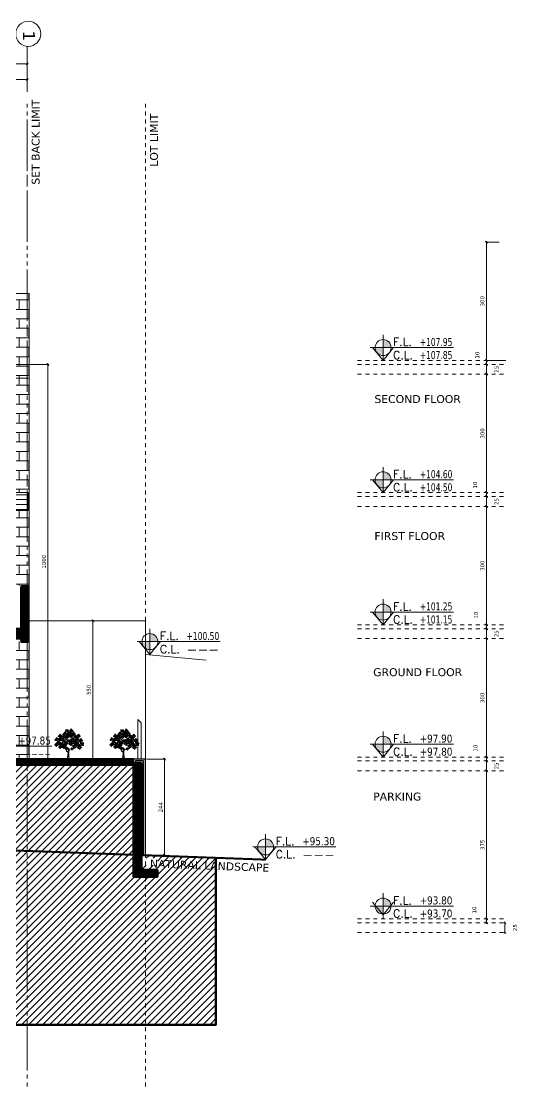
# Model space of a CAD drawing. Header units: inches. Extents: x -48 to 777, y -156 to 510.
# Drawn here: x 702.38 to 714.96, y -58.64 to -31.62 of the extents above; entities that cross this region are included whole.
import ezdxf
from ezdxf.enums import TextEntityAlignment as Align

# ---------------------------------------------------------------- set-up
doc = ezdxf.new("R2010")
doc.units = ezdxf.units.IN
doc.header["$MEASUREMENT"] = 0
for name, pattern in [('ACAD_ISO10W100', [18, 12, -3, 0, -3]), ('HIDDEN', [0.375, 0.25, -0.125]), ('NUHA', [1.45, 0.75, -0.25, 0.2, -0.25])]:
    doc.linetypes.add(name, pattern=pattern)
doc.layers.get('Defpoints').update_dxf_attribs({"lineweight": 5})
for name, color, linetype, lineweight in [('A-ANNOTATION', 34, 'Continuous', 5), ('A-AXIS ST', 251, 'ACAD_ISO10W100', 5), ('A-DIM', 9, 'Continuous', 5), ('A-HIDDEN', 254, 'HIDDEN', 5), ('A-PILLARS', 1, 'Continuous', 60), ('A-PLANTS', 3, 'Continuous', 5), ('A-SIGNS1', 20, 'Continuous', 15), ('A-SIGNS2', 30, 'Continuous', 15), ('A-TEXT', 50, 'Continuous', 15), ('C-STONE', 42, 'Continuous', 30), ('C-WOOD', 28, 'Continuous', 30), ('D-METAL', 156, 'Continuous', 20), ('D-STONE', 52, 'Continuous', 20), ('D-WOOD', 32, 'Continuous', 20), ('H-PILLARS', 61, 'Continuous', 5), ('H-WOOD', 26, 'Continuous', 5)]:
    doc.layers.add(name, color=color, linetype=linetype, lineweight=lineweight)
doc.layers.add('H-STONE', color=7, linetype='Continuous', lineweight=5, true_color=0xc8bd6a)
doc.layers.add('HH-DARK GREY', color=7, linetype='Continuous', lineweight=5, true_color=0x404040)
doc.styles.add('ROMAND', font='verdana.ttf')
doc.styles.add('ROMANS', font='romans__.ttf', dxfattribs={"height": 0.14})
doc.dimstyles.new('M-1.50', dxfattribs={"dimtxt": 0.1, "dimasz": 0.05, "dimexe": 0.025, "dimexo": 0.025, "dimgap": 0.05, "dimtad": 1, "dimlfac": 100, "dimrnd": 0.5, "dimzin": 9, "dimdsep": 46, "dimtxsty": 'ROMAND', "dimblk": 'OBLIQUE', "dimcen": 1, "dimdle": 0.025, "dimclrd": 256, "dimclre": 256, "dimclrt": 2, "dimadec": 0, "dimazin": 0, "dimtfac": 0.666667, "dimtmove": 2, "dimatfit": 3, "dimfxl": 0.04, "dimtolj": 1, "dimtzin": 5, "dimlwd": -1, "dimlwe": -1, "dimarcsym": 0})
pattern_1 = [(135, (545.405204, -51.86235), (-0.0176776695, -0.0176776695), [])]

# ---------------------------------------------------------------- blocks, each defined once
blk = doc.blocks.new('DRC-LEF11')
for points in [[(-325, -375), (-466, 246), (-1031, 401), (-1313, -220), (-1736, 655), (-2512, 105), (-1962, -474), (-2554, -502), (-2526, -855), (-1553, -912), (-1680, -1731), (-1383, -898), (-904, -1406), (-255, -968), (-960, -488)], [(-417, 1201), (-1003, 888), (-1201, 1883), (-369, 1747), (-799, 2129), (-683, 2586), (-117, 2558), (-83, 2361), (183, 2279), (128, 1856), (769, 1999), (639, 1297), (67, 1454), (387, 888), (81, 1263), (-144, 608), (-703, 676)], [(2388, 1443), (2085, 1029), (2097, 1454), (1689, 1326), (1881, 801), (1514, 912), (1881, 685), (1607, 352), (1736, 37), (2056, 236), (2155, 580), (2178, 107), (2575, 142), (2511, 294), (2802, 311), (2435, 807), (2808, 964)], [(1593, -1462), (1791, -2436), (1269, -2493), (1170, -1900), (747, -2451), (-57, -1843), (789, -1236), (154, -1067), (253, -291), (1226, -615), (1621, -262), (2158, -700), (1678, -1293), (2355, -1618)]]:
    blk.add_lwpolyline(points, close=True)
blk = doc.blocks.new('Trf21')
for p, q in [((-0.088, 0.721), (-0.071, 0.665)), ((-0.087, 0.727), (-0.066, 0.667)), ((-0.128, 0.511), (-0.05, 0.451)), ((-0.071, 0.665), (-0.034, 0.628)), ((-0.066, 0.667), (-0.019, 0.627)), ((0.001, 0.247), (0.007, 0.388)), ((0.026, 0.193), (0.029, 0.375)), ((0.097, 0.63), (0.07, 0.541)), ((0.371, 0.6), (0.306, 0.557)), ((-0.032, 0.01), (-0.112, 0.016)), ((-0.045, 0.009), (-0.017, 0.057)), ((-0.042, 0.034), (0.003, 0.004)), ((-0.013, 0.047), (-0.032, 0.01)), ((-0.021, 0.004), (0.008, 0.026)), ((-0.017, 0.057), (-0.001, 0.225)), ((-0.001, 0.01), (0.092, -0.007)), ((0.003, 0.004), (0.037, 0.028)), ((0.021, 0.296), (0.075, 0.326)), ((0.025, 0.071), (0.045, 0.002)), ((0.032, 0.07), (0.026, 0.193)), ((0.056, -0.001), (0.032, 0.07)), ((0.092, -0.007), (0.163, 0.004))]:
    blk.add_line(p, q)
for points in [[(-0.128, 0.511), (-0.083, 0.47)], [(-0.101, 0.372), (-0.041, 0.269), (-0.001, 0.247)], [(0.005, 0.225), (-0.055, 0.266), (-0.101, 0.372)], [(0.099, 0.625), (0.081, 0.552)]]:
    blk.add_lwpolyline(points)
for centre, radius, start, end in [((0.018, 0.125), 0.0346, 210.3847, 292.3327), ((0.018, 0.128), 0.0346, 210.3847, 292.3327), ((0.008, 0.2), 0.0222, 233.6562, 325.635), ((0.006, 0.196), 0.0222, 238.7333, 337.3259)]:
    blk.add_arc(centre, radius, start, end)
for p, xscale, yscale, zscale, rotation in [((-0.38, 0.664), 2.433024000002827e-05, 2.433024000002827e-05, 2.433024000002827e-05, 355.8174267607223), ((-0.266, 0.78), 2.433024000002827e-05, 2.433024000002827e-05, 2.433024000002827e-05, 355.8174267607223), ((-0.252, 0.669), 2.027520000000564e-05, 2.027520000000564e-05, 2.027520000000564e-05, 206.5650511770604), ((-0.156, 0.736), 2.433023999999771e-05, 2.433023999999771e-05, 2.433023999999771e-05, 249.2089462000762), ((-0.106, 0.858), 2.43302399999876e-05, 2.43302399999876e-05, 2.43302399999876e-05, 251.5650511771555), ((-0.032, 0.956), 2.027520000000564e-05, 2.027520000000564e-05, 2.027520000000564e-05, 206.5650511770604), ((-0.024, 0.767), 2.43302399999876e-05, 2.43302399999876e-05, 2.43302399999876e-05, 251.5650511771555), ((0.031, 0.858), 2.43302399999876e-05, 2.43302399999876e-05, 2.43302399999876e-05, 251.5650511771555), ((0.104, 0.957), 2.433023999999771e-05, 2.433023999999771e-05, 2.433023999999771e-05, 249.2089462000762), ((0.101, 0.78), 2.027520000001363e-05, 2.027520000001363e-05, 2.027520000001363e-05, 251.2400569682416), ((0.154, 0.66), 2.43302399999876e-05, 2.43302399999876e-05, 2.43302399999876e-05, 251.5650511771555), ((0.182, 0.861), 2.433023999999771e-05, 2.433023999999771e-05, 2.433023999999771e-05, 249.2089462000762), ((0.24, 0.75), 2.027519999997771e-05, 2.027519999997771e-05, 2.027519999997771e-05, 116.5650511769465), ((0.305, 0.663), 2.43302399999876e-05, 2.43302399999876e-05, 2.43302399999876e-05, 251.5650511771555), ((0.35, 0.784), 2.43302399999876e-05, 2.43302399999876e-05, 2.43302399999876e-05, 251.5650511771555), ((-0.392, 0.483), 2.027519999995158e-05, 2.027519999995158e-05, 2.027519999995158e-05, 161.5699608730971), ((-0.316, 0.561), 2.43302399999876e-05, 2.43302399999876e-05, 2.43302399999876e-05, 251.5650511771555), ((-0.256, 0.411), 2.027519999995158e-05, 2.027519999995158e-05, 2.027519999995158e-05, 161.5699608730971), ((-0.211, 0.503), 2.43302399999876e-05, 2.43302399999876e-05, 2.43302399999876e-05, 251.5650511771555), ((-0.144, 0.613), 2.027520000000564e-05, 2.027520000000564e-05, 2.027520000000564e-05, 206.5650511770604), ((-0.137, 0.43), 2.43302399999876e-05, 2.43302399999876e-05, 2.43302399999876e-05, 251.5650511771555), ((-0.069, 0.538), 2.43302399999876e-05, 2.43302399999876e-05, 2.43302399999876e-05, 251.5650511771555), ((-0.046, 0.364), 1.520639999998978e-05, 1.520639999998978e-05, 1.520639999998978e-05, 71.5650511771524), ((0.025, 0.617), 2.027520000000564e-05, 2.027520000000564e-05, 2.027520000000564e-05, 206.5650511770604), ((0.099, 0.534), 2.43302399999876e-05, 2.43302399999876e-05, 2.43302399999876e-05, 251.5650511771555), ((0.138, 0.347), 1.520639999998978e-05, 1.520639999998978e-05, 1.520639999998978e-05, 71.5650511771524), ((0.213, 0.434), 2.433024000000841e-05, 2.433024000000841e-05, 2.433024000000841e-05, 324.0436233204519), ((0.228, 0.566), 2.433023999999771e-05, 2.433023999999771e-05, 2.433023999999771e-05, 249.2089462000762), ((0.325, 0.509), 2.433023999999771e-05, 2.433023999999771e-05, 2.433023999999771e-05, 249.2089462000762), ((0.39, 0.406), 2.43302399999876e-05, 2.43302399999876e-05, 2.43302399999876e-05, 251.5650511771555), ((0.43, 0.635), 2.433023999999771e-05, 2.433023999999771e-05, 2.433023999999771e-05, 249.2089462000762), ((0.48, 0.512), 2.433024000003196e-05, 2.433024000003196e-05, 2.433024000003196e-05, 206.2009624171324)]:
    blk.add_blockref('DRC-LEF11', p, dxfattribs=dict(xscale=xscale, yscale=yscale, zscale=zscale, rotation=rotation))
blk = doc.blocks.new('GXFHGCGFCD')
at = {"layer": 'A-SIGNS1', "linetype": 'NUHA'}
h = blk.add_hatch(color=256, dxfattribs=at)
h.paths.add_polyline_path([(90.382, 61.33), (90.382, 61.17), (90.542, 61.17, 0.414214)])
h.paths.add_polyline_path([(90.382, 61.17), (90.222, 61.17, 0.414214), (90.382, 61.01)])
at = {"layer": 'A-SIGNS1'}
for p, q in [((90.382, 60.914), (90.382, 61.426)), ((90.126, 61.17), (91.79, 61.17))]:
    blk.add_line(p, q, dxfattribs=at)
blk.add_circle((90.382, 61.17), 0.16, dxfattribs=at)
blk = doc.blocks.new('DGXFHXFGDFD')
at = {"layer": 'A-SIGNS1'}
blk.add_blockref('GXFHGCGFCD', (0, 0), dxfattribs=at)
at = {"layer": 'A-SIGNS2', "linetype": 'NUHA', "style": 'ROMANS'}
for s, p in [('F.L.', (90.583, 61.203)), ('C.L.', (90.583, 60.941))]:
    blk.add_text(s, height=0.16, dxfattribs=at).set_placement(p)
at = {"layer": 'A-SIGNS2', "style": 'ROMANS', "width": 0.910135, "flags": 4}
for tag, p, p2 in [('NIV.FINI', (91.116, 61.203), (91.79, 61.203)), ('NIV.BETON', (91.116, 60.941), (91.79, 60.941))]:
    blk.add_attdef(tag, text='', height=0.16, dxfattribs=at).set_placement(p, p2, align=Align.FIT)
blk = doc.blocks.new('_Oblique')
at = {"color": 0, "linetype": 'ByBlock', "lineweight": -2}
blk.add_line((-0.5, -0.5), (0.5, 0.5), dxfattribs=at)
blk = doc.blocks.new('*D2223')
at = {"layer": 'A-DIM', "transparency": 16777216}
blk.add_line((714.64, -54.735), (714.64, -54.435), dxfattribs=at)
at = {"layer": 'Defpoints', "color": 0, "transparency": 16777216}
for p in [(714.64, -54.46), (714.64, -54.46), (714.64, -54.71)]:
    blk.add_point(p, dxfattribs=at)
at = {"layer": 'A-DIM', "transparency": 16777216, "xscale": 0.05, "yscale": 0.05, "zscale": 0.05}
for p, rotation in [((714.64, -54.46), 90), ((714.64, -54.71), 270)]:
    blk.add_blockref('_Oblique', p, dxfattribs=dict(at, rotation=rotation))
at = {"layer": 'A-DIM', "color": 2, "transparency": 16777216, "insert": (714.896, -54.585), "char_height": 0.1, "attachment_point": 5, "rotation": 90, "style": 'ROMAND'}
blk.add_mtext('\\A1;25', dxfattribs=at)
blk = doc.blocks.new('*D2224')
at = {"layer": 'A-DIM', "transparency": 16777216}
blk.add_line((714.17, -54.485), (714.17, -54.335), dxfattribs=at)
at = {"layer": 'Defpoints', "color": 0, "transparency": 16777216}
for p in [(714.17, -54.36), (714.17, -54.36), (714.17, -54.46)]:
    blk.add_point(p, dxfattribs=at)
at = {"layer": 'A-DIM', "transparency": 16777216, "xscale": 0.05, "yscale": 0.05, "zscale": 0.05}
for p, rotation in [((714.17, -54.36), 90), ((714.17, -54.46), 270)]:
    blk.add_blockref('_Oblique', p, dxfattribs=dict(at, rotation=rotation))
at = {"layer": 'A-DIM', "color": 2, "transparency": 16777216, "insert": (713.861, -54.134), "char_height": 0.1, "attachment_point": 5, "rotation": 90, "style": 'ROMAND'}
blk.add_mtext('\\A1;10', dxfattribs=at)
blk = doc.blocks.new('*D2225')
at = {"layer": 'A-DIM', "transparency": 16777216}
blk.add_line((714.17, -54.385), (714.17, -50.585), dxfattribs=at)
at = {"layer": 'Defpoints', "color": 0, "transparency": 16777216}
for p in [(714.17, -50.61), (714.17, -50.61), (714.17, -54.36)]:
    blk.add_point(p, dxfattribs=at)
at = {"layer": 'A-DIM', "transparency": 16777216, "xscale": 0.05, "yscale": 0.05, "zscale": 0.05}
for p, rotation in [((714.17, -50.61), 90), ((714.17, -54.36), 270)]:
    blk.add_blockref('_Oblique', p, dxfattribs=dict(at, rotation=rotation))
at = {"layer": 'A-DIM', "color": 2, "transparency": 16777216, "insert": (714.068, -52.485), "char_height": 0.1, "attachment_point": 5, "rotation": 90, "style": 'ROMAND'}
blk.add_mtext('\\A1;375', dxfattribs=at)
blk = doc.blocks.new('*D2226')
at = {"layer": 'A-DIM', "transparency": 16777216}
blk.add_line((714.17, -50.635), (714.17, -50.335), dxfattribs=at)
at = {"layer": 'Defpoints', "color": 0, "transparency": 16777216}
for p in [(714.17, -50.36), (714.17, -50.36), (714.17, -50.61)]:
    blk.add_point(p, dxfattribs=at)
at = {"layer": 'A-DIM', "transparency": 16777216, "xscale": 0.05, "yscale": 0.05, "zscale": 0.05}
for p, rotation in [((714.17, -50.36), 90), ((714.17, -50.61), 270)]:
    blk.add_blockref('_Oblique', p, dxfattribs=dict(at, rotation=rotation))
at = {"layer": 'A-DIM', "color": 2, "transparency": 16777216, "insert": (714.426, -50.485), "char_height": 0.1, "attachment_point": 5, "rotation": 90, "style": 'ROMAND'}
blk.add_mtext('\\A1;25', dxfattribs=at)
blk = doc.blocks.new('*D2227')
at = {"layer": 'A-DIM', "transparency": 16777216}
blk.add_line((714.17, -50.385), (714.17, -50.235), dxfattribs=at)
at = {"layer": 'Defpoints', "color": 0, "transparency": 16777216}
for p in [(714.17, -50.26), (714.17, -50.26), (714.17, -50.36)]:
    blk.add_point(p, dxfattribs=at)
at = {"layer": 'A-DIM', "transparency": 16777216, "xscale": 0.05, "yscale": 0.05, "zscale": 0.05}
for p, rotation in [((714.17, -50.26), 90), ((714.17, -50.36), 270)]:
    blk.add_blockref('_Oblique', p, dxfattribs=dict(at, rotation=rotation))
at = {"layer": 'A-DIM', "color": 2, "transparency": 16777216, "insert": (713.891, -50.035), "char_height": 0.1, "attachment_point": 5, "rotation": 90, "style": 'ROMAND'}
blk.add_mtext('\\A1;10', dxfattribs=at)
blk = doc.blocks.new('*D2228')
at = {"layer": 'A-DIM', "transparency": 16777216}
blk.add_line((714.17, -50.285), (714.17, -47.235), dxfattribs=at)
at = {"layer": 'Defpoints', "color": 0, "transparency": 16777216}
for p in [(714.17, -47.26), (714.17, -47.26), (714.17, -50.26)]:
    blk.add_point(p, dxfattribs=at)
at = {"layer": 'A-DIM', "transparency": 16777216, "xscale": 0.05, "yscale": 0.05, "zscale": 0.05}
for p, rotation in [((714.17, -47.26), 90), ((714.17, -50.26), 270)]:
    blk.add_blockref('_Oblique', p, dxfattribs=dict(at, rotation=rotation))
at = {"layer": 'A-DIM', "color": 2, "transparency": 16777216, "insert": (714.068, -48.76), "char_height": 0.1, "attachment_point": 5, "rotation": 90, "style": 'ROMAND'}
blk.add_mtext('\\A1;300', dxfattribs=at)
blk = doc.blocks.new('*D2229')
at = {"layer": 'A-DIM', "transparency": 16777216}
blk.add_line((714.17, -47.285), (714.17, -46.985), dxfattribs=at)
at = {"layer": 'Defpoints', "color": 0, "transparency": 16777216}
for p in [(714.17, -47.01), (714.17, -47.01), (714.17, -47.26)]:
    blk.add_point(p, dxfattribs=at)
at = {"layer": 'A-DIM', "transparency": 16777216, "xscale": 0.05, "yscale": 0.05, "zscale": 0.05}
for p, rotation in [((714.17, -47.01), 90), ((714.17, -47.26), 270)]:
    blk.add_blockref('_Oblique', p, dxfattribs=dict(at, rotation=rotation))
at = {"layer": 'A-DIM', "color": 2, "transparency": 16777216, "insert": (714.426, -47.135), "char_height": 0.1, "attachment_point": 5, "rotation": 90, "style": 'ROMAND'}
blk.add_mtext('\\A1;25', dxfattribs=at)
blk = doc.blocks.new('*D2230')
at = {"layer": 'A-DIM', "transparency": 16777216}
blk.add_line((714.17, -47.035), (714.17, -46.885), dxfattribs=at)
at = {"layer": 'Defpoints', "color": 0, "transparency": 16777216}
for p in [(714.17, -46.91), (714.17, -46.91), (714.17, -47.01)]:
    blk.add_point(p, dxfattribs=at)
at = {"layer": 'A-DIM', "transparency": 16777216, "xscale": 0.05, "yscale": 0.05, "zscale": 0.05}
for p, rotation in [((714.17, -46.91), 90), ((714.17, -47.01), 270)]:
    blk.add_blockref('_Oblique', p, dxfattribs=dict(at, rotation=rotation))
at = {"layer": 'A-DIM', "color": 2, "transparency": 16777216, "insert": (713.908, -46.664), "char_height": 0.1, "attachment_point": 5, "rotation": 90, "style": 'ROMAND'}
blk.add_mtext('\\A1;10', dxfattribs=at)
blk = doc.blocks.new('*D2231')
at = {"layer": 'A-DIM', "transparency": 16777216}
blk.add_line((714.17, -46.935), (714.17, -43.885), dxfattribs=at)
at = {"layer": 'Defpoints', "color": 0, "transparency": 16777216}
for p in [(714.17, -43.91), (714.17, -43.91), (714.17, -46.91)]:
    blk.add_point(p, dxfattribs=at)
at = {"layer": 'A-DIM', "transparency": 16777216, "xscale": 0.05, "yscale": 0.05, "zscale": 0.05}
for p, rotation in [((714.17, -43.91), 90), ((714.17, -46.91), 270)]:
    blk.add_blockref('_Oblique', p, dxfattribs=dict(at, rotation=rotation))
at = {"layer": 'A-DIM', "color": 2, "transparency": 16777216, "insert": (714.068, -45.41), "char_height": 0.1, "attachment_point": 5, "rotation": 90, "style": 'ROMAND'}
blk.add_mtext('\\A1;300', dxfattribs=at)
blk = doc.blocks.new('*D2232')
at = {"layer": 'A-DIM', "transparency": 16777216}
blk.add_line((714.17, -43.935), (714.17, -43.635), dxfattribs=at)
at = {"layer": 'Defpoints', "color": 0, "transparency": 16777216}
for p in [(714.17, -43.66), (714.17, -43.66), (714.17, -43.91)]:
    blk.add_point(p, dxfattribs=at)
at = {"layer": 'A-DIM', "transparency": 16777216, "xscale": 0.05, "yscale": 0.05, "zscale": 0.05}
for p, rotation in [((714.17, -43.66), 90), ((714.17, -43.91), 270)]:
    blk.add_blockref('_Oblique', p, dxfattribs=dict(at, rotation=rotation))
at = {"layer": 'A-DIM', "color": 2, "transparency": 16777216, "insert": (714.426, -43.785), "char_height": 0.1, "attachment_point": 5, "rotation": 90, "style": 'ROMAND'}
blk.add_mtext('\\A1;25', dxfattribs=at)
blk = doc.blocks.new('*D2233')
at = {"layer": 'A-DIM', "transparency": 16777216}
blk.add_line((714.17, -43.685), (714.17, -43.535), dxfattribs=at)
at = {"layer": 'Defpoints', "color": 0, "transparency": 16777216}
for p in [(714.17, -43.56), (714.17, -43.56), (714.17, -43.66)]:
    blk.add_point(p, dxfattribs=at)
at = {"layer": 'A-DIM', "transparency": 16777216, "xscale": 0.05, "yscale": 0.05, "zscale": 0.05}
for p, rotation in [((714.17, -43.56), 90), ((714.17, -43.66), 270)]:
    blk.add_blockref('_Oblique', p, dxfattribs=dict(at, rotation=rotation))
at = {"layer": 'A-DIM', "color": 2, "transparency": 16777216, "insert": (713.88, -43.367), "char_height": 0.1, "attachment_point": 5, "rotation": 90, "style": 'ROMAND'}
blk.add_mtext('\\A1;10', dxfattribs=at)
blk = doc.blocks.new('*D2234')
at = {"layer": 'A-DIM', "transparency": 16777216}
blk.add_line((714.17, -43.585), (714.17, -40.535), dxfattribs=at)
at = {"layer": 'Defpoints', "color": 0, "transparency": 16777216}
for p in [(714.17, -40.56), (714.17, -40.56), (714.17, -43.56)]:
    blk.add_point(p, dxfattribs=at)
at = {"layer": 'A-DIM', "transparency": 16777216, "xscale": 0.05, "yscale": 0.05, "zscale": 0.05}
for p, rotation in [((714.17, -40.56), 90), ((714.17, -43.56), 270)]:
    blk.add_blockref('_Oblique', p, dxfattribs=dict(at, rotation=rotation))
at = {"layer": 'A-DIM', "color": 2, "transparency": 16777216, "insert": (714.068, -42.06), "char_height": 0.1, "attachment_point": 5, "rotation": 90, "style": 'ROMAND'}
blk.add_mtext('\\A1;300', dxfattribs=at)
blk = doc.blocks.new('*D2235')
at = {"layer": 'A-DIM', "transparency": 16777216}
blk.add_line((714.17, -40.585), (714.17, -40.285), dxfattribs=at)
at = {"layer": 'Defpoints', "color": 0, "transparency": 16777216}
for p in [(714.17, -40.31), (714.17, -40.31), (714.17, -40.56)]:
    blk.add_point(p, dxfattribs=at)
at = {"layer": 'A-DIM', "transparency": 16777216, "xscale": 0.05, "yscale": 0.05, "zscale": 0.05}
for p, rotation in [((714.17, -40.31), 90), ((714.17, -40.56), 270)]:
    blk.add_blockref('_Oblique', p, dxfattribs=dict(at, rotation=rotation))
at = {"layer": 'A-DIM', "color": 2, "transparency": 16777216, "insert": (714.426, -40.435), "char_height": 0.1, "attachment_point": 5, "rotation": 90, "style": 'ROMAND'}
blk.add_mtext('\\A1;25', dxfattribs=at)
blk = doc.blocks.new('*D2236')
at = {"layer": 'A-DIM', "transparency": 16777216}
blk.add_line((714.17, -40.335), (714.17, -40.185), dxfattribs=at)
at = {"layer": 'Defpoints', "color": 0, "transparency": 16777216}
for p in [(714.17, -40.21), (714.17, -40.21), (714.17, -40.31)]:
    blk.add_point(p, dxfattribs=at)
at = {"layer": 'A-DIM', "transparency": 16777216, "xscale": 0.05, "yscale": 0.05, "zscale": 0.05}
for p, rotation in [((714.17, -40.21), 90), ((714.17, -40.31), 270)]:
    blk.add_blockref('_Oblique', p, dxfattribs=dict(at, rotation=rotation))
at = {"layer": 'A-DIM', "color": 2, "transparency": 16777216, "insert": (713.939, -40.074), "char_height": 0.1, "attachment_point": 5, "rotation": 90, "style": 'ROMAND'}
blk.add_mtext('\\A1;10', dxfattribs=at)
blk = doc.blocks.new('*D2238')
at = {"layer": 'A-DIM', "transparency": 16777216}
for p, q in [((714.493, -37.21), (714.145, -37.21)), ((714.17, -37.185), (714.17, -40.235)), ((714.663, -40.21), (714.145, -40.21))]:
    blk.add_line(p, q, dxfattribs=at)
at = {"layer": 'Defpoints', "color": 0, "transparency": 16777216}
for p in [(714.518, -37.21), (714.17, -40.21), (714.688, -40.21)]:
    blk.add_point(p, dxfattribs=at)
at = {"layer": 'A-DIM', "transparency": 16777216, "xscale": 0.05, "yscale": 0.05, "zscale": 0.05}
for p, rotation in [((714.17, -37.21), 90), ((714.17, -40.21), 270)]:
    blk.add_blockref('_Oblique', p, dxfattribs=dict(at, rotation=rotation))
at = {"layer": 'A-DIM', "color": 2, "transparency": 16777216, "insert": (714.068, -38.71), "char_height": 0.1, "attachment_point": 5, "rotation": 90, "style": 'ROMAND'}
blk.add_mtext('\\A1;300', dxfattribs=at)
blk = doc.blocks.new('*D2272')
at = {"layer": 'A-DIM', "transparency": 16777216}
for p, q in [((700.998, -40.31), (703.079, -40.31)), ((703.054, -40.285), (703.054, -50.335)), ((702.598, -50.31), (703.079, -50.31))]:
    blk.add_line(p, q, dxfattribs=at)
at = {"layer": 'Defpoints', "color": 0, "transparency": 16777216}
for p in [(700.973, -40.31), (702.573, -50.31), (703.054, -50.31)]:
    blk.add_point(p, dxfattribs=at)
at = {"layer": 'A-DIM', "transparency": 16777216, "xscale": 0.05, "yscale": 0.05, "zscale": 0.05}
for p, rotation in [((703.054, -40.31), 90), ((703.054, -50.31), 270)]:
    blk.add_blockref('_Oblique', p, dxfattribs=dict(at, rotation=rotation))
at = {"layer": 'A-DIM', "color": 2, "transparency": 16777216, "insert": (702.951, -45.31), "char_height": 0.1, "attachment_point": 5, "rotation": 90, "style": 'ROMAND'}
blk.add_mtext('\\A1;1000', dxfattribs=at)
blk = doc.blocks.new('*D2306')
at = {"layer": 'A-DIM', "transparency": 16777216}
for p, q in [((704.522, -46.81), (704.166, -46.81)), ((704.191, -46.785), (704.191, -50.335)), ((704.522, -50.31), (704.166, -50.31))]:
    blk.add_line(p, q, dxfattribs=at)
at = {"layer": 'Defpoints', "color": 0, "transparency": 16777216}
for p in [(704.547, -46.81), (704.191, -50.31), (704.547, -50.31)]:
    blk.add_point(p, dxfattribs=at)
at = {"layer": 'A-DIM', "transparency": 16777216, "xscale": 0.05, "yscale": 0.05, "zscale": 0.05}
for p, rotation in [((704.191, -46.81), 90), ((704.191, -50.31), 270)]:
    blk.add_blockref('_Oblique', p, dxfattribs=dict(at, rotation=rotation))
at = {"layer": 'A-DIM', "color": 2, "transparency": 16777216, "insert": (704.089, -48.56), "char_height": 0.1, "attachment_point": 5, "rotation": 90, "style": 'ROMAND'}
blk.add_mtext('\\A1;350', dxfattribs=at)
blk = doc.blocks.new('*D2332')
at = {"layer": 'A-DIM', "transparency": 16777216}
for p, q in [((700.798, -33.09), (702.548, -33.09)), ((700.823, -33.212), (700.823, -33.065)), ((702.523, -33.259), (702.523, -33.065))]:
    blk.add_line(p, q, dxfattribs=at)
at = {"layer": 'Defpoints', "color": 0, "transparency": 16777216}
for p in [(702.523, -33.09), (700.823, -33.237), (702.523, -33.284)]:
    blk.add_point(p, dxfattribs=at)
at = {"layer": 'A-DIM', "transparency": 16777216, "xscale": 0.05, "yscale": 0.05, "zscale": 0.05, "rotation": 180}
blk.add_blockref('_Oblique', (700.823, -33.09), dxfattribs=at)
at = {"layer": 'A-DIM', "transparency": 16777216, "xscale": 0.05, "yscale": 0.05, "zscale": 0.05}
blk.add_blockref('_Oblique', (702.523, -33.09), dxfattribs=at)
at = {"layer": 'A-DIM', "color": 2, "transparency": 16777216, "insert": (701.673, -32.988), "char_height": 0.1, "attachment_point": 5, "style": 'ROMAND'}
blk.add_mtext('\\A1;170', dxfattribs=at)
blk = doc.blocks.new('*D2333')
at = {"layer": 'A-DIM', "transparency": 16777216}
for p, q in [((684.873, -33.428), (684.873, -32.673)), ((702.523, -33.259), (702.523, -32.673)), ((702.548, -32.698), (684.848, -32.698))]:
    blk.add_line(p, q, dxfattribs=at)
at = {"layer": 'Defpoints', "color": 0, "transparency": 16777216}
for p in [(684.873, -32.698), (684.873, -33.453), (702.523, -33.284)]:
    blk.add_point(p, dxfattribs=at)
at = {"layer": 'A-DIM', "transparency": 16777216, "xscale": 0.05, "yscale": 0.05, "zscale": 0.05, "rotation": 180}
blk.add_blockref('_Oblique', (684.873, -32.698), dxfattribs=at)
at = {"layer": 'A-DIM', "transparency": 16777216, "xscale": 0.05, "yscale": 0.05, "zscale": 0.05}
blk.add_blockref('_Oblique', (702.523, -32.698), dxfattribs=at)
at = {"layer": 'A-DIM', "color": 2, "transparency": 16777216, "insert": (693.698, -32.596), "char_height": 0.1, "attachment_point": 5, "style": 'ROMAND'}
blk.add_mtext('\\A1;1765', dxfattribs=at)
blk = doc.blocks.new('*D2344')
at = {"layer": 'A-DIM', "transparency": 16777216}
for p, q in [((705.548, -50.31), (706.034, -50.31)), ((706.009, -52.774), (706.009, -50.285)), ((705.548, -52.749), (706.034, -52.749))]:
    blk.add_line(p, q, dxfattribs=at)
at = {"layer": 'Defpoints', "color": 0, "transparency": 16777216}
for p in [(705.523, -50.31), (706.009, -50.31), (705.523, -52.749)]:
    blk.add_point(p, dxfattribs=at)
at = {"layer": 'A-DIM', "transparency": 16777216, "xscale": 0.05, "yscale": 0.05, "zscale": 0.05}
for p, rotation in [((706.009, -50.31), 90), ((706.009, -52.749), 270)]:
    blk.add_blockref('_Oblique', p, dxfattribs=dict(at, rotation=rotation))
at = {"layer": 'A-DIM', "color": 2, "transparency": 16777216, "insert": (705.908, -51.529), "char_height": 0.1, "attachment_point": 5, "rotation": 90, "style": 'ROMAND'}
blk.add_mtext('\\A1;244', dxfattribs=at)

msp = doc.modelspace()

# ---------------------------------------------------------------- hatches: boundary and pattern name
at = {"layer": 'H-PILLARS'}
h = msp.add_hatch(dxfattribs=at)
h.set_pattern_fill('ANSI31', color=256, scale=0.2, angle=90)
h.set_pattern_definition(pattern_1)
h.paths.add_polyline_path([(702.37293, -47.00983), (702.52293, -47.00983), (702.52293, -45.95983), (702.37293, -45.95983)])
h = msp.add_hatch(dxfattribs=at)
h.set_pattern_fill('ANSI31', color=256, scale=0.2, angle=90)
h.set_pattern_definition([(135, (-130.713658, 6.443808), (-0.0176776695, -0.0176776695), [])])
h.paths.add_polyline_path([(702.52293, -47.00983), (688.17293, -47.00983), (688.17293, -47.25983), (702.52293, -47.25983)])
h.paths.add_polyline_path([(700.97293, -50.35983), (700.87293, -50.35983), (688.17293, -50.35983), (688.17293, -50.60983), (688.42293, -50.60983), (700.97293, -50.60983)])
h = msp.add_hatch(dxfattribs=at)
h.set_pattern_fill('ANSI31', color=256, scale=0.2, angle=90)
h.set_pattern_definition(pattern_1)
h.paths.add_polyline_path([(702.37293, -47.30983), (702.52293, -47.30983), (702.52293, -47.25983), (702.37293, -47.25983)])
h = msp.add_hatch(dxfattribs=at)
h.set_pattern_fill('ANSI31', color=256, scale=0.2, angle=90)
h.set_pattern_definition([(135, (-66.016593, 70.064742), (-0.0176776695, -0.0176776695), [])])
h.paths.add_polyline_path([(705.22293, -53.12181), (705.42293, -53.12181), (705.42293, -50.40983), (705.22293, -50.40983)])
h = msp.add_hatch(dxfattribs=at)
h.set_pattern_fill('ANSI31', color=256, scale=0.2, angle=90)
h.set_pattern_definition([(135, (-130.193145, 5.321828), (-0.0176776695, -0.0176776695), [])])
h.paths.add_polyline_path([(705.22293, -53.29772), (705.82748, -53.29772), (705.82748, -53.12181), (705.22293, -53.12181)])
at = {"layer": 'H-STONE'}
h = msp.add_hatch(dxfattribs=at)
h.set_pattern_fill('AR-B816', color=256, scale=0.03)
h.set_pattern_definition([(0, (-130.71366, 6.4438), (0, 0.24), []), (90, (-130.71366, 6.4438), (-0.24, 0.24), [0.24, -0.24])])
h.paths.add_polyline_path([(702.22293, -45.90983), (702.55293, -45.90983), (702.55293, -47.32983), (702.22293, -47.32983), (702.22293, -50.35983), (702.57293, -50.35983), (702.57293, -38.50983), (701.02293, -38.50983), (701.02293, -40.65983), (702.22293, -40.65983), (702.22293, -43.55983), (702.55293, -43.55983), (702.55293, -44.00983), (702.22293, -44.00983)])
at = {"layer": 'H-WOOD'}
h = msp.add_hatch(dxfattribs=at)
h.set_pattern_fill('ANSI31', color=256, angle=135)
h.set_pattern_definition([(180, (545.0552, -51.86235), (-3e-17, -0.125), [])])
h.paths.add_polyline_path([(701.02293, -43.55983), (701.02293, -44.00983), (702.55293, -44.00983), (702.55293, -43.55983)])
at = {"layer": 'HH-DARK GREY'}
h = msp.add_hatch(dxfattribs=at)
h.set_pattern_fill('ANSI31', color=256)
h.set_pattern_definition([(45, (545.0552, -51.56235), (-0.08838835, 0.08838835), [])])
h.paths.add_polyline_path([(688.17293, -50.55467), (688.17293, -50.45983), (682.73779, -50.45983), (682.73779, -52.00825), (683.03779, -52.00825), (683.14234, -52.00825), (683.14234, -52.18416), (682.63779, -52.18416), (682.63779, -51.90054), (682.63779, -51.86356), (680.44112, -51.7673), (680.44112, -52.71343), (684.47763, -52.71343), (684.47763, -57.04484), (707.31282, -57.04484), (707.31282, -52.81389), (705.42293, -52.74489), (705.42293, -52.82181), (705.72293, -52.82181), (705.82748, -52.82181), (705.82748, -52.99772), (705.22293, -52.99772), (705.22293, -52.82181), (705.22293, -50.45983), (700.97293, -50.45983), (700.97293, -50.30983), (700.97293, -54.45983), (700.97293, -54.70983), (701.42534, -54.70983), (701.42534, -55.20983), (700.27534, -55.20983), (700.27534, -54.70983), (700.22293, -54.70983), (688.88341, -54.70983), (688.88341, -55.20983), (687.73341, -55.20983), (687.73341, -54.70983), (688.17293, -54.70983), (688.17293, -54.45983)])

# ---------------------------------------------------------------- linework, layer by layer
at = {"layer": 'A-ANNOTATION'}
msp.add_circle((702.55284, -31.93468), 0.31723, dxfattribs=at)
at = {"layer": 'A-AXIS ST', "ltscale": 0.1}
msp.add_line((702.52293, -58.10497), (702.52293, -32.2505), dxfattribs=at)
at = {"layer": 'A-HIDDEN', "ltscale": 0.4}
for p, q in [((702.52293, -33.7051), (702.52293, -58.63762)), ((705.52293, -33.7051), (705.52293, -58.63762)), ((710.90357, -40.20983), (714.64005, -40.20983)), ((710.90357, -40.30983), (714.64005, -40.30983)), ((710.90357, -40.55983), (714.64005, -40.55983)), ((710.90357, -43.55983), (714.64005, -43.55983)), ((710.90357, -43.65983), (714.64005, -43.65983)), ((710.90357, -43.90983), (714.64005, -43.90983)), ((710.90357, -46.90983), (714.64005, -46.90983)), ((710.90357, -47.00983), (714.64005, -47.00983)), ((710.90357, -47.25983), (714.64005, -47.25983)), ((710.90357, -50.25983), (714.64005, -50.25983)), ((710.90357, -50.35983), (714.64005, -50.35983)), ((710.90357, -50.60983), (714.64005, -50.60983)), ((710.90357, -54.35983), (714.64005, -54.35983)), ((710.90357, -54.45983), (714.64005, -54.45983)), ((710.90357, -54.70983), (714.64005, -54.70983))]:
    msp.add_line(p, q, dxfattribs=at)
at = {"layer": 'A-HIDDEN', "const_width": 0.05}
msp.add_lwpolyline([(682.63779, -51.86356), (689.39884, -52.15983), (705.47293, -52.74671)], dxfattribs=at)
at = {"layer": 'A-PILLARS'}
for p, q in [((688.17293, -47.00983), (702.52293, -47.00983)), ((702.52293, -47.25983), (702.52293, -47.00983)), ((688.17293, -47.25983), (702.52293, -47.25983)), ((700.97293, -50.30983), (705.22293, -50.30983))]:
    msp.add_line(p, q, dxfattribs=at)
for points in [[(702.37293, -47.00983), (702.52293, -47.00983), (702.52293, -45.95983), (702.37293, -45.95983)], [(702.37293, -47.30983), (702.52293, -47.30983), (702.52293, -47.25983), (702.37293, -47.25983)], [(705.22293, -53.12181), (705.42293, -53.12181), (705.42293, -50.40983), (705.22293, -50.40983)]]:
    msp.add_lwpolyline(points, close=True, dxfattribs=at)
for points in [[(705.09786, -50.30983), (700.97293, -50.30983)], [(705.22293, -50.35983), (700.97293, -50.35983)], [(705.22293, -50.40983), (700.97293, -50.40983)], [(705.22293, -50.45983), (700.97293, -50.45983)], [(684.47763, -57.04484), (707.31282, -57.04484), (707.31282, -52.81389)], [(705.82748, -53.12181), (705.72293, -53.12181), (705.22293, -53.12181), (705.22293, -53.29772), (705.82748, -53.29772), (705.82748, -53.12181), (705.82748, -53.12181)]]:
    msp.add_lwpolyline(points, dxfattribs=at)
at = {"layer": 'A-PILLARS', "const_width": 0.05}
msp.add_lwpolyline([(705.42293, -52.74489), (708.57118, -52.85983)], dxfattribs=at)
at = {"layer": 'A-SIGNS1'}
for points in [[(711.81646, -39.88543), (711.54856, -40.20983), (711.27856, -39.88543)], [(711.81646, -43.23543), (711.54856, -43.55983), (711.27856, -43.23543)], [(711.81646, -46.58543), (711.54856, -46.90983), (711.27856, -46.58543)], [(705.90562, -47.33543), (705.63772, -47.65983), (705.36772, -47.33543)], [(711.81646, -49.93543), (711.54856, -50.25983), (711.27856, -49.93543)], [(708.83908, -52.53543), (708.57118, -52.85983), (708.30118, -52.53543)], [(711.81646, -53.93543), (711.54856, -54.25983), (711.27856, -53.93543)]]:
    msp.add_lwpolyline(points, dxfattribs=at)
at = {"layer": 'C-STONE'}
for p, q in [((702.55293, -45.90983), (702.55293, -47.35983)), ((705.22293, -50.40983), (705.27293, -50.40983))]:
    msp.add_line(p, q, dxfattribs=at)
for points in [[(705.52293, -52.74854), (705.52293, -50.30983), (705.22293, -50.30983), (705.22293, -50.40983)], [(705.47293, -52.75046), (705.47293, -50.35983), (705.27293, -50.35983), (705.27293, -50.40983)]]:
    msp.add_lwpolyline(points, dxfattribs=at)
at = {"layer": 'C-WOOD'}
for points in [[(702.37293, -45.95983), (702.37293, -45.95983), (702.37293, -45.90983), (702.55293, -45.90983), (702.55293, -47.35983), (702.37293, -47.35983), (702.37293, -47.30983)], [(702.38293, -45.95983), (702.38293, -45.91983), (702.54293, -45.91983), (702.54293, -47.34983), (702.38293, -47.34983), (702.38293, -47.30983)]]:
    msp.add_lwpolyline(points, dxfattribs=at)
at = {"layer": 'D-METAL'}
msp.add_lwpolyline([(705.41494, -50.30983), (705.41494, -49.38983), (705.33494, -49.30983), (705.33494, -50.30983)], dxfattribs=at)
at = {"layer": 'D-STONE'}
for p, q in [((700.87293, -38.50983), (702.57293, -38.50983)), ((702.57293, -38.50983), (702.57293, -50.35983)), ((707.06841, -47.80416), (705.52293, -47.65983))]:
    msp.add_line(p, q, dxfattribs=at)
for points in [[(702.22293, -40.65983), (702.57293, -40.65983)], [(702.57293, -46.80983), (705.52293, -46.80983), (705.52293, -50.30983)]]:
    msp.add_lwpolyline(points, dxfattribs=at)
at = {"layer": 'D-WOOD'}
msp.add_lwpolyline([(702.55293, -43.55983), (701.02293, -43.55983), (701.02293, -44.00983), (702.55293, -44.00983)], close=True, dxfattribs=at)

# ---------------------------------------------------------------- block references
at = {"layer": 'A-PLANTS', "xscale": 0.75, "yscale": 0.75, "zscale": 0.75}
for p in [(703.56248, -50.31399), (704.96078, -50.31399)]:
    msp.add_blockref('Trf21', p, dxfattribs=at)
at = {"layer": 'A-SIGNS1'}
ref = msp.add_blockref('DGXFHXFGDFD', (597.01666, -117.40019), dxfattribs=dict(at, xscale=1.267200000000003, yscale=1.267200000000003, zscale=1.267200000000003))
ref.add_attrib('NIV.FINI', '+107.95', dxfattribs={"layer": 'A-SIGNS2', "height": 0.202752, "style": 'ROMAND', "width": 0.680836}).set_placement((712.47868, -39.84358), (713.30665, -39.84358), align=Align.FIT)
ref.add_attrib('NIV.BETON', '+107.85', dxfattribs={"layer": 'A-SIGNS2', "height": 0.202752, "style": 'ROMAND', "width": 0.680836}).set_placement((712.47868, -40.17535), (713.30665, -40.17535), align=Align.FIT)
ref = msp.add_blockref('DGXFHXFGDFD', (597.01666, -120.75019), dxfattribs=dict(at, xscale=1.267200000000003, yscale=1.267200000000003, zscale=1.267200000000003))
ref.add_attrib('NIV.FINI', '+104.60', dxfattribs={"layer": 'A-SIGNS2', "height": 0.202752, "style": 'ROMAND', "width": 0.680836}).set_placement((712.47868, -43.19358), (713.30665, -43.19358), align=Align.FIT)
ref.add_attrib('NIV.BETON', '+104.50', dxfattribs={"layer": 'A-SIGNS2', "height": 0.202752, "style": 'ROMAND', "width": 0.680836}).set_placement((712.47868, -43.52535), (713.30665, -43.52535), align=Align.FIT)
ref = msp.add_blockref('DGXFHXFGDFD', (597.01666, -124.10019), dxfattribs=dict(at, xscale=1.267200000000003, yscale=1.267200000000003, zscale=1.267200000000003))
ref.add_attrib('NIV.FINI', '+101.25', dxfattribs={"layer": 'A-SIGNS2', "height": 0.202752, "style": 'ROMAND', "width": 0.680836}).set_placement((712.47868, -46.54358), (713.30665, -46.54358), align=Align.FIT)
ref.add_attrib('NIV.BETON', '+101.15', dxfattribs={"layer": 'A-SIGNS2', "height": 0.202752, "style": 'ROMAND', "width": 0.680836}).set_placement((712.47868, -46.87535), (713.30665, -46.87535), align=Align.FIT)
ref = msp.add_blockref('DGXFHXFGDFD', (591.10582, -124.85019), dxfattribs=dict(at, xscale=1.267200000000003, yscale=1.267200000000003, zscale=1.267200000000003))
ref.add_attrib('NIV.FINI', '+100.50', dxfattribs={"layer": 'A-SIGNS2', "height": 0.202752, "style": 'ROMAND', "width": 0.680836}).set_placement((706.56784, -47.29358), (707.39581, -47.29358), align=Align.FIT)
ref.add_attrib('NIV.BETON', '---', dxfattribs={"layer": 'A-SIGNS2', "height": 0.202752, "style": 'ROMAND', "width": 2.179409}).set_placement((706.56784, -47.62535), (707.39581, -47.62535), align=Align.FIT)
ref = msp.add_blockref('DGXFHXFGDFD', (586.83641, -127.50019), dxfattribs=dict(at, xscale=1.267200000000003, yscale=1.267200000000003, zscale=1.267200000000003))
ref.add_attrib('NIV.FINI', '+97.85', dxfattribs={"layer": 'A-SIGNS2', "height": 0.202752, "style": 'ROMAND', "width": 0.797031}).set_placement((702.29842, -49.94358), (703.12639, -49.94358), align=Align.FIT)
ref.add_attrib('NIV.BETON', '-----', dxfattribs={"layer": 'A-SIGNS2', "height": 0.202752, "style": 'ROMAND', "width": 1.307645}).set_placement((702.29842, -50.27535), (703.12639, -50.27535), align=Align.FIT)
ref = msp.add_blockref('DGXFHXFGDFD', (597.01666, -127.45019), dxfattribs=dict(at, xscale=1.267200000000003, yscale=1.267200000000003, zscale=1.267200000000003))
ref.add_attrib('NIV.FINI', '+97.90', dxfattribs={"layer": 'A-SIGNS2', "height": 0.202752, "style": 'ROMAND', "width": 0.797031}).set_placement((712.47868, -49.89358), (713.30665, -49.89358), align=Align.FIT)
ref.add_attrib('NIV.BETON', '+97.80', dxfattribs={"layer": 'A-SIGNS2', "height": 0.202752, "style": 'ROMAND', "width": 0.797031}).set_placement((712.47868, -50.22535), (713.30665, -50.22535), align=Align.FIT)
ref = msp.add_blockref('DGXFHXFGDFD', (594.03928, -130.05019), dxfattribs=dict(at, xscale=1.267200000000003, yscale=1.267200000000003, zscale=1.267200000000003))
ref.add_attrib('NIV.FINI', '+95.30', dxfattribs={"layer": 'A-SIGNS2', "height": 0.202752, "style": 'ROMAND', "width": 0.797031}).set_placement((709.5013, -52.49358), (710.32927, -52.49358), align=Align.FIT)
ref.add_attrib('NIV.BETON', '---', dxfattribs={"layer": 'A-SIGNS2', "height": 0.202752, "style": 'ROMAND', "width": 2.179409}).set_placement((709.5013, -52.82535), (710.32927, -52.82535), align=Align.FIT)
ref = msp.add_blockref('DGXFHXFGDFD', (597.01666, -131.55019), dxfattribs=dict(at, xscale=1.267200000000003, yscale=1.267200000000003, zscale=1.267200000000003))
ref.add_attrib('NIV.FINI', '+93.80', dxfattribs={"layer": 'A-SIGNS2', "height": 0.202752, "style": 'ROMAND', "width": 0.797031}).set_placement((712.47868, -53.99358), (713.30665, -53.99358), align=Align.FIT)
ref.add_attrib('NIV.BETON', '+93.70', dxfattribs={"layer": 'A-SIGNS2', "height": 0.202752, "style": 'ROMAND', "width": 0.797031}).set_placement((712.47868, -54.32535), (713.30665, -54.32535), align=Align.FIT)

# ---------------------------------------------------------------- texts
at = {"layer": 'A-ANNOTATION', "insert": (702.72278, -29.42736), "char_height": 0.3, "width": 5.0170833, "attachment_point": 1, "rotation": 270, "style": 'ROMAND'}
msp.add_mtext('\\pi2.4273;1', dxfattribs=at)
at = {"layer": 'A-TEXT', "char_height": 0.2, "attachment_point": 1, "style": 'ROMAND'}
for s, insert, width, rotation in [('SET BACK LIMIT', (702.64084, -35.75609), 3.1472551, 90), ('LOT LIMIT', (705.64084, -35.30108), 3.1472551, 90), ('NATURAL LANDSCAPE', (705.64128, -52.85626), 96.1902511, 357.909006)]:
    msp.add_mtext(s, dxfattribs=dict(at, insert=insert, width=width, rotation=rotation))
at = {"layer": 'A-TEXT', "char_height": 0.2, "width": 3.1472551, "attachment_point": 1, "style": 'ROMAND'}
for s, insert in [('SECOND FLOOR', (711.3293, -41.08855)), ('FIRST FLOOR', (711.3293, -44.55888)), ('GROUND FLOOR', (711.29798, -48.00977)), ('PARKING', (711.29798, -51.16104))]:
    msp.add_mtext(s, dxfattribs=dict(at, insert=insert))

# ---------------------------------------------------------------- dimensions: what is measured, and where the dimension line sits
at = {"layer": 'A-DIM'}
for base, p1, p2, picture, middle in [((684.87293, -32.69752), (702.52293, -33.28401), (684.87293, -33.45303), '*D2333', (693.69793, -32.59554)), ((702.52293, -33.09045), (700.82293, -33.23697), (702.52293, -33.28401), '*D2332', (701.67293, -32.98841))]:
    dim = msp.add_linear_dim(base=base, p1=p1, p2=p2, dimstyle='M-1.50', dxfattribs=at)
    dim.commit()
    dim.dimension.update_dxf_attribs({"geometry": picture, "text_midpoint": middle})
for base, p1, p2, picture, middle in [((714.17004, -40.20983), (714.51794, -37.20983), (714.68761, -40.20983), '*D2238', (714.06796, -38.70983)), ((703.05352, -50.30983), (700.97293, -40.30983), (702.57293, -50.30983), '*D2272', (702.95147, -45.30983)), ((714.17004, -40.30983), (714.17004, -40.55983), (714.17004, -40.30983), '*D2235', (714.42629, -40.43483)), ((714.17004, -40.55983), (714.17004, -43.55983), (714.17004, -40.55983), '*D2234', (714.06796, -42.05983)), ((714.17004, -43.65983), (714.17004, -43.90983), (714.17004, -43.65983), '*D2232', (714.42629, -43.78483)), ((714.17004, -43.90983), (714.17004, -46.90983), (714.17004, -43.90983), '*D2231', (714.06796, -45.40983)), ((704.19097, -50.30983), (704.54735, -46.80983), (704.54735, -50.30983), '*D2306', (704.08888, -48.55983)), ((714.17004, -47.00983), (714.17004, -47.25983), (714.17004, -47.00983), '*D2229', (714.42629, -47.13483)), ((714.17004, -47.25983), (714.17004, -50.25983), (714.17004, -47.25983), '*D2228', (714.06796, -48.75983)), ((714.17004, -50.35983), (714.17004, -50.60983), (714.17004, -50.35983), '*D2226', (714.42629, -50.48483)), ((714.17004, -50.60983), (714.17004, -54.35983), (714.17004, -50.60983), '*D2225', (714.06796, -52.48483)), ((714.64005, -54.45983), (714.64005, -54.70983), (714.64005, -54.45983), '*D2223', (714.8963, -54.58483))]:
    dim = msp.add_linear_dim(base=base, p1=p1, p2=p2, angle=90, dimstyle='M-1.50', dxfattribs=at)
    dim.commit()
    dim.dimension.update_dxf_attribs({"geometry": picture, "text_midpoint": middle})
for base, p1, p2, picture, middle in [((714.17004, -40.20983), (714.17004, -40.30983), (714.17004, -40.20983), '*D2236', (713.93923, -40.07371)), ((714.17004, -43.55983), (714.17004, -43.65983), (714.17004, -43.55983), '*D2233', (713.87997, -43.36717)), ((714.17004, -46.90983), (714.17004, -47.00983), (714.17004, -46.90983), '*D2230', (713.90845, -46.66355)), ((714.17004, -50.25983), (714.17004, -50.35983), (714.17004, -50.25983), '*D2227', (713.89096, -50.03524)), ((714.17004, -54.35983), (714.17004, -54.45983), (714.17004, -54.35983), '*D2224', (713.86138, -54.13409))]:
    dim = msp.add_linear_dim(base=base, p1=p1, p2=p2, angle=90, dimstyle='M-1.50', dxfattribs=at)
    dim.commit()
    dim.dimension.update_dxf_attribs({"geometry": picture, "text_midpoint": middle, "dimtype": 160})
dim = msp.add_aligned_dim(p1=(705.52293, -52.74854), p2=(705.52293, -50.30983), distance=-0.48598, dimstyle='M-1.50', dxfattribs=at)
dim.commit()
dim.dimension.update_dxf_attribs({"geometry": '*D2344', "text_midpoint": (705.90787, -51.52919)})

doc.saveas('drawing.dxf')
